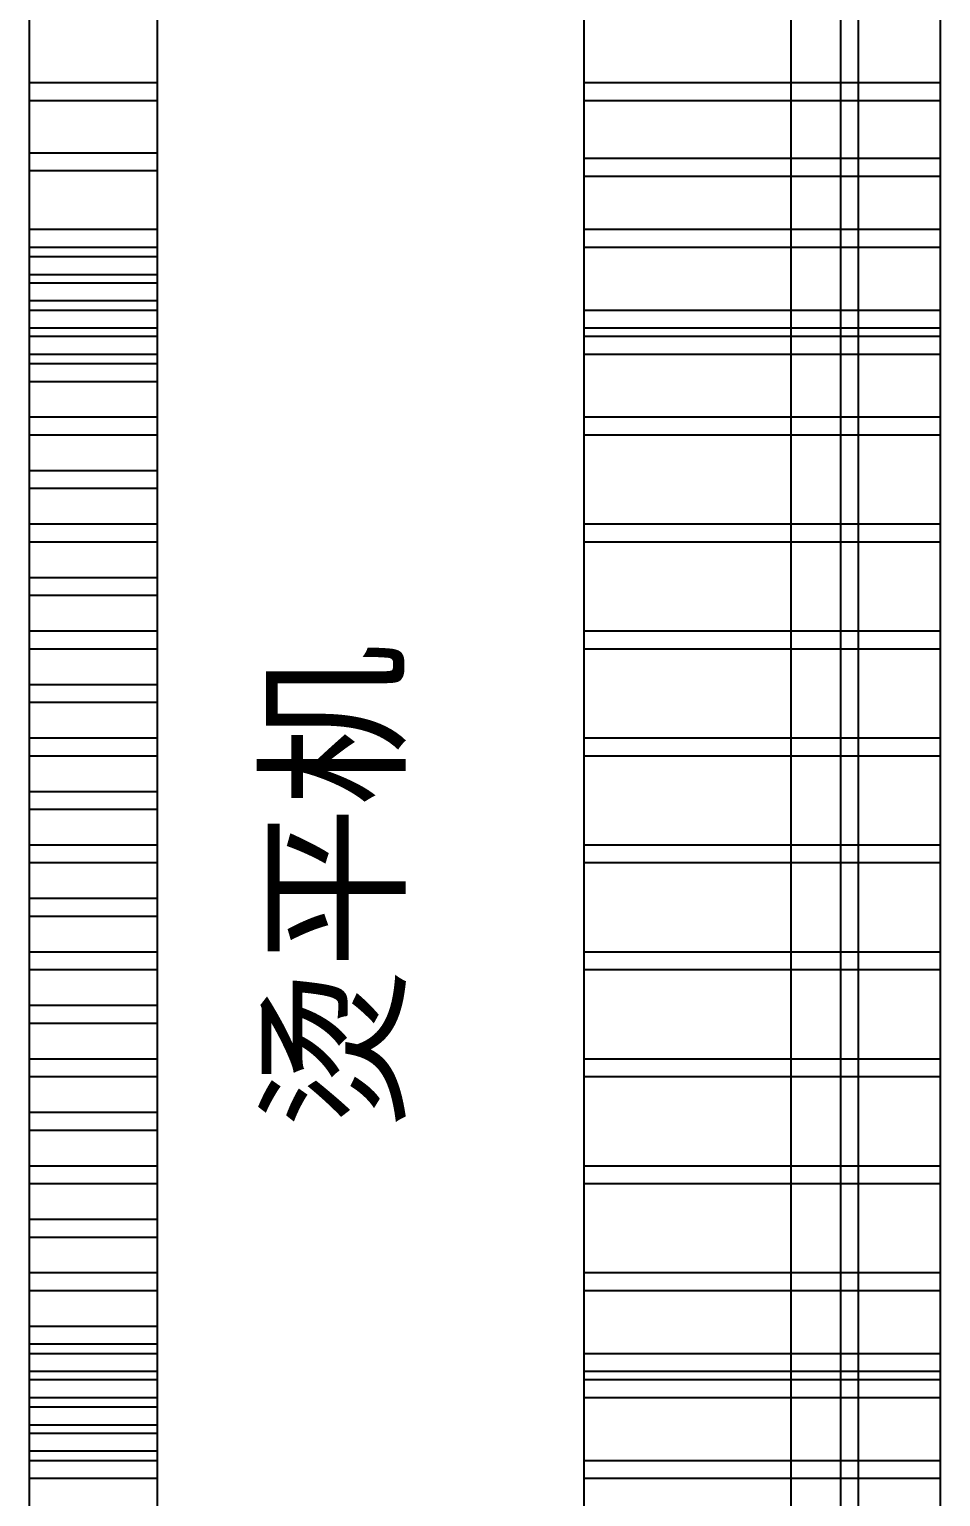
# Model space of a CAD drawing. Header units: millimetres. Extents: x 8553 to 64453, y 11523 to 72084.
# Drawn here: x 47431 to 48657, y 20124 to 22099 of the extents above; entities that cross this region are included whole.
import ezdxf

# ---------------------------------------------------------------- set-up
doc = ezdxf.new("R2010")
doc.units = ezdxf.units.MM
doc.layers.add('grey', color=254, linetype='Continuous')
doc.styles.get("Standard").update_dxf_attribs({"font": 'arial.ttf', "height": 150})

msp = doc.modelspace()

# ---------------------------------------------------------------- linework, layer by layer
at = {"layer": 'grey'}
for p, q in [((48456.39, 19158.072), (48456.39, 22758.072)), ((47430.727, 19695.272), (47430.727, 22216.872)), ((47603.19, 19695.272), (47603.19, 22216.872)), ((48177.412, 19695.272), (48177.412, 22216.872)), ((48522.941, 19695.272), (48522.941, 22216.872)), ((48546.941, 19695.272), (48546.941, 22216.872)), ((48657.412, 19695.272), (48657.412, 22216.872)), ((48177.412, 19815.272), (48177.412, 22096.872)), ((47603.19, 22027.322), (47430.727, 22027.322)), ((48657.412, 22027.322), (48177.412, 22027.322)), ((47603.19, 22003.322), (47430.727, 22003.322)), ((48657.412, 22003.322), (48177.412, 22003.322)), ((47603.19, 21932.859), (47430.727, 21932.859)), ((47603.19, 21908.859), (47430.727, 21908.859)), ((48657.412, 21925.488), (48177.412, 21925.488)), ((48657.412, 21901.488), (48177.412, 21901.488)), ((47603.19, 21829.866), (47430.727, 21829.866)), ((48657.412, 21829.866), (48177.412, 21829.866)), ((47603.19, 21805.866), (47430.727, 21805.866)), ((47603.19, 21793.066), (47430.727, 21793.066)), ((48657.412, 21805.866), (48177.412, 21805.866)), ((47603.19, 21769.066), (47430.727, 21769.066)), ((47603.19, 21757.866), (47430.727, 21757.866)), ((47603.19, 21733.866), (47430.727, 21733.866)), ((47603.19, 21721.066), (47430.727, 21721.066)), ((48657.412, 21721.066), (48177.412, 21721.066)), ((48657.412, 21721.066), (48177.412, 21721.066)), ((48657.412, 21721.066), (48177.412, 21721.066)), ((48657.412, 21721.066), (48177.412, 21721.066)), ((47603.19, 21697.066), (47430.727, 21697.066)), ((48657.412, 21697.066), (48177.412, 21697.066)), ((48657.412, 21697.066), (48177.412, 21697.066)), ((48657.412, 21697.066), (48177.412, 21697.066)), ((48657.412, 21697.066), (48177.412, 21697.066)), ((47603.19, 21685.866), (47430.727, 21685.866)), ((48657.412, 21685.866), (48177.412, 21685.866)), ((48657.412, 21685.866), (48177.412, 21685.866)), ((48657.412, 21685.866), (48177.412, 21685.866)), ((47603.19, 21661.866), (47430.727, 21661.866)), ((48657.412, 21661.866), (48177.412, 21661.866)), ((48657.412, 21661.866), (48177.412, 21661.866)), ((48657.412, 21661.866), (48177.412, 21661.866)), ((47603.19, 21649.066), (47430.727, 21649.066)), ((47603.19, 21625.066), (47430.727, 21625.066)), ((47603.19, 21577.066), (47430.727, 21577.066)), ((48657.412, 21577.066), (48177.412, 21577.066)), ((48657.412, 21577.066), (48177.412, 21577.066)), ((48657.412, 21577.066), (48177.412, 21577.066)), ((47603.19, 21553.066), (47430.727, 21553.066)), ((48657.412, 21553.066), (48177.412, 21553.066)), ((48657.412, 21553.066), (48177.412, 21553.066)), ((48657.412, 21553.066), (48177.412, 21553.066)), ((47603.19, 21505.066), (47430.727, 21505.066)), ((47603.19, 21481.066), (47430.727, 21481.066)), ((47603.19, 21433.066), (47430.727, 21433.066)), ((48657.412, 21433.066), (48177.412, 21433.066)), ((47603.19, 21409.066), (47430.727, 21409.066)), ((48657.412, 21409.066), (48177.412, 21409.066)), ((47603.19, 21361.066), (47430.727, 21361.066)), ((47603.19, 21337.066), (47430.727, 21337.066)), ((47603.19, 21289.066), (47430.727, 21289.066)), ((48657.412, 21289.066), (48177.412, 21289.066)), ((48657.412, 21289.066), (48177.412, 21289.066)), ((48657.412, 21289.066), (48177.412, 21289.066)), ((47603.19, 21265.066), (47430.727, 21265.066)), ((48657.412, 21265.066), (48177.412, 21265.066)), ((48657.412, 21265.066), (48177.412, 21265.066)), ((48657.412, 21265.066), (48177.412, 21265.066)), ((47603.19, 21217.066), (47430.727, 21217.066)), ((47603.19, 21193.066), (47430.727, 21193.066)), ((47603.19, 21145.066), (47430.727, 21145.066)), ((48657.412, 21145.066), (48177.412, 21145.066)), ((48657.412, 21145.066), (48177.412, 21145.066)), ((48657.412, 21145.066), (48177.412, 21145.066)), ((48657.412, 21145.066), (48177.412, 21145.066)), ((48657.412, 21145.066), (48177.412, 21145.066)), ((47603.19, 21121.066), (47430.727, 21121.066)), ((48657.412, 21121.066), (48177.412, 21121.066)), ((48657.412, 21121.066), (48177.412, 21121.066)), ((48657.412, 21121.066), (48177.412, 21121.066)), ((48657.412, 21121.066), (48177.412, 21121.066)), ((48657.412, 21121.066), (48177.412, 21121.066)), ((47603.19, 21073.066), (47430.727, 21073.066)), ((47603.19, 21049.066), (47430.727, 21049.066)), ((47603.19, 21001.066), (47430.727, 21001.066)), ((48657.412, 21001.066), (48177.412, 21001.066)), ((48657.412, 21001.066), (48177.412, 21001.066)), ((48657.412, 21001.066), (48177.412, 21001.066)), ((48657.412, 21001.066), (48177.412, 21001.066)), ((47603.19, 20977.066), (47430.727, 20977.066)), ((48657.412, 20977.066), (48177.412, 20977.066)), ((48657.412, 20977.066), (48177.412, 20977.066)), ((48657.412, 20977.066), (48177.412, 20977.066)), ((48657.412, 20977.066), (48177.412, 20977.066)), ((47603.19, 20929.066), (47430.727, 20929.066)), ((47603.19, 20905.066), (47430.727, 20905.066)), ((47603.19, 20857.066), (47430.727, 20857.066)), ((48657.412, 20857.066), (48177.412, 20857.066)), ((48657.412, 20857.066), (48177.412, 20857.066)), ((47603.19, 20833.066), (47430.727, 20833.066)), ((48657.412, 20833.066), (48177.412, 20833.066)), ((48657.412, 20833.066), (48177.412, 20833.066)), ((47603.19, 20785.066), (47430.727, 20785.066)), ((47603.19, 20761.066), (47430.727, 20761.066)), ((47603.19, 20713.066), (47430.727, 20713.066)), ((48657.412, 20713.066), (48177.412, 20713.066)), ((48657.412, 20713.066), (48177.412, 20713.066)), ((47603.19, 20689.066), (47430.727, 20689.066)), ((48657.412, 20689.066), (48177.412, 20689.066)), ((48657.412, 20689.066), (48177.412, 20689.066)), ((47603.19, 20641.066), (47430.727, 20641.066)), ((47603.19, 20617.066), (47430.727, 20617.066)), ((47603.19, 20569.066), (47430.727, 20569.066)), ((48657.412, 20569.066), (48177.412, 20569.066)), ((48657.412, 20569.066), (48177.412, 20569.066)), ((48657.412, 20569.066), (48177.412, 20569.066)), ((48657.412, 20569.066), (48177.412, 20569.066)), ((47603.19, 20545.066), (47430.727, 20545.066)), ((48657.412, 20545.066), (48177.412, 20545.066)), ((48657.412, 20545.066), (48177.412, 20545.066)), ((48657.412, 20545.066), (48177.412, 20545.066)), ((48657.412, 20545.066), (48177.412, 20545.066)), ((47603.19, 20497.066), (47430.727, 20497.066)), ((47603.19, 20473.066), (47430.727, 20473.066)), ((47603.19, 20425.066), (47430.727, 20425.066)), ((48657.412, 20425.066), (48177.412, 20425.066)), ((48657.412, 20425.066), (48177.412, 20425.066)), ((48657.412, 20425.066), (48177.412, 20425.066)), ((48657.412, 20425.066), (48177.412, 20425.066)), ((47603.19, 20401.066), (47430.727, 20401.066)), ((48657.412, 20401.066), (48177.412, 20401.066)), ((48657.412, 20401.066), (48177.412, 20401.066)), ((48657.412, 20401.066), (48177.412, 20401.066)), ((48657.412, 20401.066), (48177.412, 20401.066)), ((47603.19, 20353.066), (47430.727, 20353.066)), ((47603.19, 20329.066), (47430.727, 20329.066)), ((47603.19, 20316.266), (47430.727, 20316.266)), ((48657.412, 20316.266), (48177.412, 20316.266)), ((47603.19, 20292.266), (47430.727, 20292.266)), ((48657.412, 20292.266), (48177.412, 20292.266)), ((47603.19, 20281.066), (47430.727, 20281.066)), ((48657.412, 20281.066), (48177.412, 20281.066)), ((48657.412, 20281.066), (48177.412, 20281.066)), ((48657.412, 20281.066), (48177.412, 20281.066)), ((47603.19, 20257.066), (47430.727, 20257.066)), ((48657.412, 20257.066), (48177.412, 20257.066)), ((48657.412, 20257.066), (48177.412, 20257.066)), ((48657.412, 20257.066), (48177.412, 20257.066)), ((47603.19, 20244.266), (47430.727, 20244.266)), ((47603.19, 20220.266), (47430.727, 20220.266)), ((47603.19, 20209.066), (47430.727, 20209.066)), ((47603.19, 20185.066), (47430.727, 20185.066)), ((47603.19, 20172.266), (47430.727, 20172.266)), ((48657.412, 20172.266), (48177.412, 20172.266)), ((47603.19, 20148.266), (47430.727, 20148.266)), ((48657.412, 20148.266), (48177.412, 20148.266))]:
    msp.add_line(p, q, dxfattribs=at)

# ---------------------------------------------------------------- texts
at = {"layer": 'grey', "color": 1, "insert": (47760.202, 20616.936), "char_height": 160, "attachment_point": 1, "rotation": 90}
msp.add_mtext_dynamic_manual_height_columns('{\\fSimSun|b0|i0|c134|p2;烫平机}', width=2002.03199, gutter_width=1000, heights=[0], dxfattribs=at)

doc.saveas('drawing.dxf')
